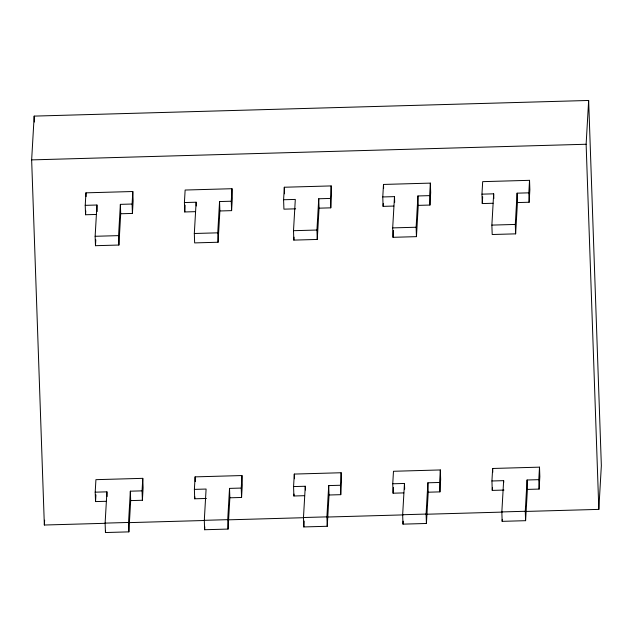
<?xml version="1.0" encoding="UTF-8"?>
<svg xmlns="http://www.w3.org/2000/svg" width="633" height="633" viewBox="0 0 633 633"><rect width="100%" height="100%" fill="white"/><g stroke="black" fill="none" stroke-linecap="round" stroke-linejoin="round"><path stroke-width="0.95" d="M105.624 523.293L44.35 525.018L31.65 159.888L34.174 116.108L588.65 100.465L601.35 465.595L598.826 509.383L525.683 511.44M44.35 525.018L44.627 520.199M85.233 205.345L85.953 192.836L132.811 191.514L133.136 200.922L132.416 213.432L120.705 213.764L118.901 245.042L95.472 245.699L95.14 236.291L96.944 205.013L85.233 205.345L85.558 214.753L96.295 214.452M85.558 214.753L85.779 210.908M95.472 245.699L95.805 239.836M95.203 492.173L95.923 479.664L142.781 478.342L143.113 487.758L142.385 500.268L130.675 500.6L128.871 531.87L105.442 532.535L105.118 523.119L106.922 491.849L95.203 492.173L95.536 501.589L106.273 501.289M95.536 501.589L95.923 494.848M118.901 245.042L118.569 235.626L120.373 204.356L132.091 204.024L132.811 191.514M105.442 532.535L105.553 530.581M128.871 531.87L128.546 522.462L130.351 491.184L142.061 490.852L142.781 478.342M184.417 202.544L185.137 190.035L231.994 188.713L232.319 198.129L231.599 210.639L219.88 210.971L218.076 242.241L194.648 242.906L194.323 233.49L196.127 202.22L184.417 202.544L184.741 211.96L195.478 211.659M184.741 211.96L185.129 205.219M194.386 489.38L195.106 476.871L241.964 475.549L242.289 484.957L241.569 497.467L229.858 497.799L228.054 529.077L204.625 529.734L204.301 520.326L206.097 489.048L194.386 489.38L194.711 498.788L206.429 498.464M194.711 498.788L194.822 496.865M218.076 242.241L217.752 232.833L219.556 201.555L231.267 201.223L231.994 188.713M204.625 529.734L204.791 526.806M228.054 529.077L227.73 519.661L229.526 488.391L241.244 488.059L241.964 475.549M283.592 199.751L284.312 187.241L331.17 185.92L331.502 195.328L330.782 207.838L319.064 208.17L317.26 239.448L293.831 240.105L293.506 230.697L295.31 199.419L283.592 199.751L283.924 209.159L295.635 208.835M293.831 240.105L294.005 237.177M293.57 486.579L294.29 474.07L341.147 472.748L341.472 482.164L340.752 494.674L329.041 494.998L327.237 526.276L303.808 526.941L303.476 517.525L305.28 486.255L293.57 486.579L293.894 495.995L304.631 495.686M293.894 495.995L294.005 494.072M317.26 239.448L316.935 230.032L318.739 198.762L330.45 198.43L331.17 185.92M303.808 526.941L304.141 521.07M327.237 526.276L326.905 516.868L328.709 485.59L340.427 485.258L341.147 472.748M382.775 196.95L383.495 184.44L430.353 183.119L430.685 192.535L429.957 205.045L418.247 205.377L416.443 236.647L393.014 237.312L392.689 227.896L394.494 196.626L382.775 196.95L383.1 206.366L393.845 206.057M383.1 206.366L383.274 203.478M393.014 237.312L393.409 230.467M392.753 483.786L393.473 471.276L440.331 469.955L440.655 479.363L439.935 491.873L428.217 492.205L426.413 523.483L402.992 524.14L402.659 514.732L404.463 483.454L392.753 483.786L393.077 493.194L403.814 492.893M393.077 493.194L393.409 487.426M416.443 236.647L416.118 227.239L417.922 195.961L429.633 195.629L430.353 183.119M402.992 524.14L403.158 521.204M426.413 523.483L426.088 514.067L427.892 482.797L439.611 482.465L440.331 469.955M481.958 194.157L482.678 181.647L529.536 180.326L529.861 189.734L529.141 202.244L517.43 202.576L515.626 233.854L492.197 234.511L491.873 225.103L493.669 193.825L481.958 194.157L482.283 203.565L493.02 203.264M482.283 203.565L482.67 196.831M491.928 480.985L492.656 468.475L539.506 467.154L539.838 476.57L539.118 489.08L527.4 489.404L525.596 520.682L502.167 521.347L501.842 511.931L503.646 480.661L491.928 480.985L492.26 490.401L503.971 490.069M492.26 490.401L492.427 487.513M515.626 233.854L515.294 224.438L517.098 193.168L528.816 192.836L529.536 180.326M502.167 521.347L502.285 519.392M525.596 520.682L525.271 511.274L527.075 479.996L538.786 479.664L539.506 467.154M598.826 509.383L586.126 144.253L588.65 100.465M31.65 159.888L586.126 144.253M95.14 236.291L118.569 235.626M194.323 233.49L217.752 232.833M293.506 230.697L316.935 230.032M392.689 227.896L416.118 227.239M491.873 225.103L515.294 224.438M105.118 523.119L128.546 522.462M204.301 520.326L227.73 519.661M303.476 517.525L326.905 516.868M402.659 514.732L426.088 514.067M501.842 511.931L525.271 511.274M128.357 522.652L204.459 520.5M228.181 519.835L303.302 517.715M328.013 517.019L403.126 514.898M425.859 514.257L501.961 512.113M528.816 192.836L529.141 202.244M538.786 479.664L539.118 489.08M517.098 193.168L517.43 202.576M527.075 479.996L527.4 489.404M493.669 193.825L493.835 198.533M503.646 480.661L503.71 482.544M492.656 468.475L492.783 472.242M429.633 195.629L429.957 205.045M439.611 482.465L439.935 491.873M417.922 195.961L418.247 205.377M427.892 482.797L428.217 492.205M394.494 196.626L394.683 202.267M404.463 483.454L404.661 489.103M383.495 184.44L383.63 188.207M330.45 198.43L330.782 207.838M340.427 485.258L340.752 494.674M318.739 198.762L319.064 208.17M328.709 485.59L329.041 494.998M305.28 486.255L305.415 490.013M284.312 187.241L284.541 193.825M294.29 474.07L294.456 478.777M231.267 201.223L231.599 210.639M241.244 488.059L241.569 497.467M219.556 201.555L219.88 210.971M229.526 488.391L229.858 497.799M196.127 202.22L196.262 205.978M195.106 476.871L195.273 481.578M132.091 204.024L132.416 213.432M142.061 490.852L142.385 500.268M120.373 204.356L120.705 213.764M130.351 491.184L130.675 500.6M96.944 205.013L97.173 211.604M106.922 491.849L107.08 496.549M85.953 192.836L86.08 196.602M34.174 116.108L34.38 122.034"/></g></svg>
